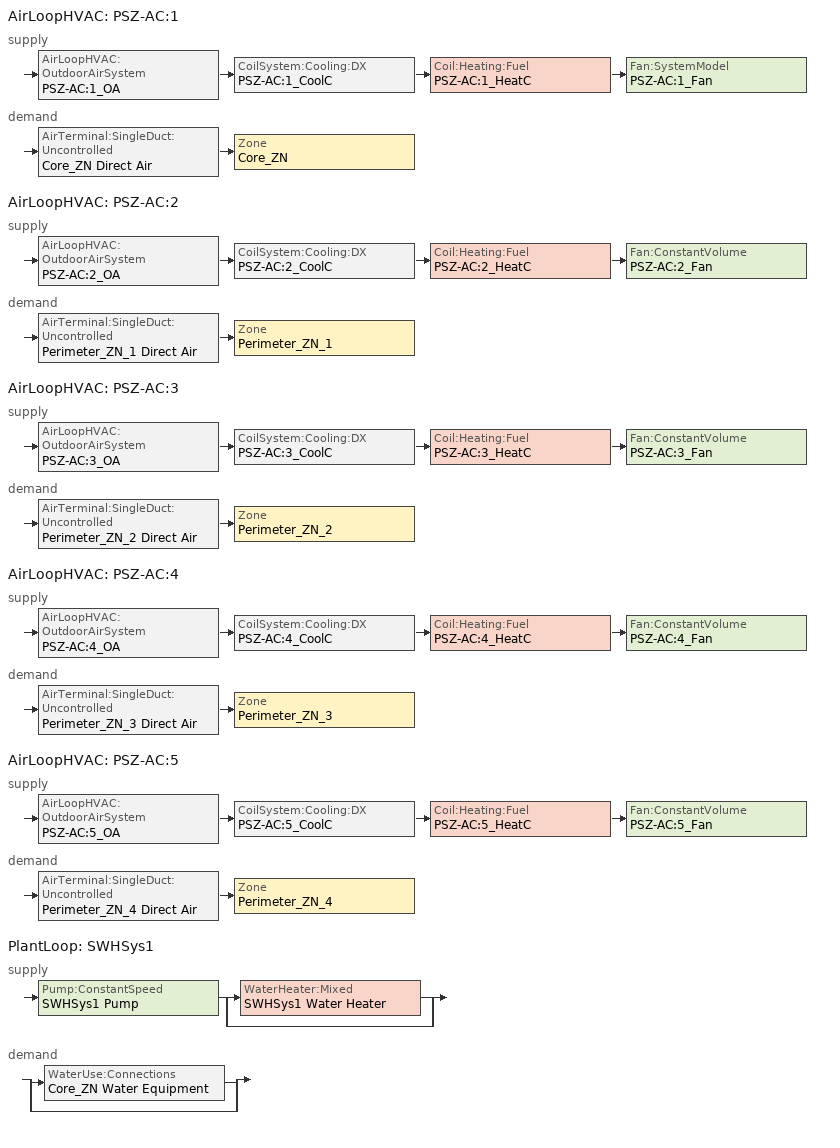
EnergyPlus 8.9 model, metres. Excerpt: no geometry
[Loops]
AirLoopHVAC 'PSZ-AC:1'
 supply: AirLoopHVAC:OutdoorAirSystem 'PSZ-AC:1_OA' > CoilSystem:Cooling:DX 'PSZ-AC:1_CoolC' > Coil:Heating:Fuel 'PSZ-AC:1_HeatC' > Fan:SystemModel 'PSZ-AC:1_Fan'
 demand: AirTerminal:SingleDuct:Uncontrolled 'Core_ZN Direct Air' > Zone 'Core_ZN'
AirLoopHVAC 'PSZ-AC:2'
 supply: AirLoopHVAC:OutdoorAirSystem 'PSZ-AC:2_OA' > CoilSystem:Cooling:DX 'PSZ-AC:2_CoolC' > Coil:Heating:Fuel 'PSZ-AC:2_HeatC' > Fan:ConstantVolume 'PSZ-AC:2_Fan'
 demand: AirTerminal:SingleDuct:Uncontrolled 'Perimeter_ZN_1 Direct Air' > Zone 'Perimeter_ZN_1'
AirLoopHVAC 'PSZ-AC:3'
 supply: AirLoopHVAC:OutdoorAirSystem 'PSZ-AC:3_OA' > CoilSystem:Cooling:DX 'PSZ-AC:3_CoolC' > Coil:Heating:Fuel 'PSZ-AC:3_HeatC' > Fan:ConstantVolume 'PSZ-AC:3_Fan'
 demand: AirTerminal:SingleDuct:Uncontrolled 'Perimeter_ZN_2 Direct Air' > Zone 'Perimeter_ZN_2'
AirLoopHVAC 'PSZ-AC:4'
 supply: AirLoopHVAC:OutdoorAirSystem 'PSZ-AC:4_OA' > CoilSystem:Cooling:DX 'PSZ-AC:4_CoolC' > Coil:Heating:Fuel 'PSZ-AC:4_HeatC' > Fan:ConstantVolume 'PSZ-AC:4_Fan'
 demand: AirTerminal:SingleDuct:Uncontrolled 'Perimeter_ZN_3 Direct Air' > Zone 'Perimeter_ZN_3'
AirLoopHVAC 'PSZ-AC:5'
 supply: AirLoopHVAC:OutdoorAirSystem 'PSZ-AC:5_OA' > CoilSystem:Cooling:DX 'PSZ-AC:5_CoolC' > Coil:Heating:Fuel 'PSZ-AC:5_HeatC' > Fan:ConstantVolume 'PSZ-AC:5_Fan'
 demand: AirTerminal:SingleDuct:Uncontrolled 'Perimeter_ZN_4 Direct Air' > Zone 'Perimeter_ZN_4'
PlantLoop 'SWHSys1'
 supply: Pump:ConstantSpeed 'SWHSys1 Pump' > split
  | WaterHeater:Mixed 'SWHSys1 Water Heater'
  | bypass
 demand: split
  | WaterUse:Connections 'Core_ZN Water Equipment'
  | bypass
[AirLoopHVAC] Design supply air flow rate=Autosize
PSZ-AC:1; PSZ-AC:2; PSZ-AC:3; PSZ-AC:4; PSZ-AC:5
[AirTerminal:SingleDuct:Uncontrolled] Availability schedule=ALWAYS_ON; Maximum air flow rate=Autosize
Core_ZN Direct Air; Perimeter_ZN_1 Direct Air; Perimeter_ZN_2 Direct Air; Perimeter_ZN_3 Direct Air; Perimeter_ZN_4 Direct Air
[Coil:Cooling:DX:SingleSpeed] Availability schedule=ALWAYS_ON; Energy input ratio function of flow fraction curve=ConstantCubic; Energy input ratio function of temperature curve=Cool-EIR-fT; Gross rated cooling cop=3.66668; Gross rated sensible heat ratio=Autosize; Gross rated total cooling capacity=Autosize; Part load fraction correlation curve=Cool-PLF-fPLR; Rated air flow rate=Autosize; Total cooling capacity function of flow fraction curve=ConstantCubic; Total cooling capacity function of temperature curve=Cool-Cap-fT
PSZ-AC:1_CoolC DXCoil; PSZ-AC:2_CoolC DXCoil; PSZ-AC:3_CoolC DXCoil; PSZ-AC:4_CoolC DXCoil; PSZ-AC:5_CoolC DXCoil
[Coil:Heating:Fuel] Availability schedule=ALWAYS_ON; Burner efficiency=0.8; Fuel type=NaturalGas; Nominal capacity=Autosize
PSZ-AC:1_HeatC; PSZ-AC:2_HeatC; PSZ-AC:3_HeatC; PSZ-AC:4_HeatC; PSZ-AC:5_HeatC
[CoilSystem:Cooling:DX] Availability schedule=ALWAYS_ON
Name | Cooling coil
PSZ-AC:1_CoolC | PSZ-AC:1_CoolC DXCoil
PSZ-AC:2_CoolC | PSZ-AC:2_CoolC DXCoil
PSZ-AC:3_CoolC | PSZ-AC:3_CoolC DXCoil
PSZ-AC:4_CoolC | PSZ-AC:4_CoolC DXCoil
PSZ-AC:5_CoolC | PSZ-AC:5_CoolC DXCoil
[Controller:OutdoorAir] Economizer control action type=ModulateFlow; Economizer control type=NoEconomizer; Economizer maximum limit dry bulb temperature=28; Economizer maximum limit enthalpy=64000; Economizer minimum limit dry bulb temperature=-100; Lockout type=NoLockout; Maximum outdoor air flow rate=Autosize; Minimum limit type=FixedMinimum; Minimum outdoor air flow rate=Autosize; Minimum outdoor air schedule=MinOA_Sched
PSZ-AC:1_OA_Controller; PSZ-AC:2_OA_Controller; PSZ-AC:3_OA_Controller; PSZ-AC:4_OA_Controller; PSZ-AC:5_OA_Controller
[DesignSpecification:OutdoorAir] Outdoor air flow per person=0.01; Outdoor air method=Flow/Person
SZ DSOA Core_ZN; SZ DSOA Perimeter_ZN_1; SZ DSOA Perimeter_ZN_2; SZ DSOA Perimeter_ZN_3; SZ DSOA Perimeter_ZN_4
[Fan:ConstantVolume] Availability schedule=HVACOperationSchd; End use subcategory=Fan Energy; Fan total efficiency=0.53625; Maximum flow rate=Autosize; Motor efficiency=0.825; Motor in airstream fraction=1; Pressure rise=622
PSZ-AC:2_Fan; PSZ-AC:3_Fan; PSZ-AC:4_Fan; PSZ-AC:5_Fan
[Fan:SystemModel]
PSZ-AC:1_Fan: Availability schedule=HVACOperationSchd; Design electric power consumption=Autosize; Design maximum air flow rate=Autosize; Design power sizing method=TotalEfficiencyAndPressure; Design pressure rise=622; Electric power minimum flow rate fraction=0; End use subcategory=Fan Energy; Fan total efficiency=0.53625; Motor efficiency=0.825; Motor in air stream fraction=1; Speed control method=Discrete
[PlantEquipmentList]
SWHSys1 Equipment List: SWHSys1 Water Heater
[PlantEquipmentOperation:HeatingLoad]
SWHSys1 Operation Scheme: Load range 1 lower limit=0; Load range 1 upper limit=1000000000000000; Range 1 equipment list=SWHSys1 Equipment List
[PlantEquipmentOperationSchemes]
SWHSys1 Loop Operation Scheme List: Control scheme 1=SWHSys1 Operation Scheme; Control scheme 1 schedule=ALWAYS_ON
[PlantLoop]
SWHSys1: Fluid type=Water; Load distribution scheme=Optimal; Maximum loop flow rate=Autosize; Maximum loop temperature=60; Minimum loop flow rate=0; Minimum loop temperature=10; Plant equipment operation scheme=SWHSys1 Loop Operation Scheme List; Plant loop volume=Autocalculate
[Pump:ConstantSpeed]
SWHSys1 Pump: Design flow rate=Autosize; Design power consumption=Autosize; Design pump head=0.001; Fraction of motor inefficiencies to fluid stream=0; Motor efficiency=1; Pump control type=Intermittent
[SetpointManager:MixedAir] Control variable=Temperature
Name | Setpoint node or nodelist
PSZ-AC:1_CoolC SAT Manager | PSZ-AC:1_CoolC-PSZ-AC:1_HeatCNode
PSZ-AC:1_HeatC MixedAir Manager | PSZ-AC:1_HeatC-PSZ-AC:1_FanNode
PSZ-AC:1_OAMixed Air Temp Manager | PSZ-AC:1_OA-PSZ-AC:1_CoolCNode
PSZ-AC:2_CoolC SAT Manager | PSZ-AC:2_CoolC-PSZ-AC:2_HeatCNode
PSZ-AC:2_HeatC MixedAir Manager | PSZ-AC:2_HeatC-PSZ-AC:2_FanNode
PSZ-AC:2_OAMixed Air Temp Manager | PSZ-AC:2_OA-PSZ-AC:2_CoolCNode
PSZ-AC:3_CoolC SAT Manager | PSZ-AC:3_CoolC-PSZ-AC:3_HeatCNode
PSZ-AC:3_HeatC MixedAir Manager | PSZ-AC:3_HeatC-PSZ-AC:3_FanNode
PSZ-AC:3_OAMixed Air Temp Manager | PSZ-AC:3_OA-PSZ-AC:3_CoolCNode
PSZ-AC:4_CoolC SAT Manager | PSZ-AC:4_CoolC-PSZ-AC:4_HeatCNode
PSZ-AC:4_HeatC MixedAir Manager | PSZ-AC:4_HeatC-PSZ-AC:4_FanNode
PSZ-AC:4_OAMixed Air Temp Manager | PSZ-AC:4_OA-PSZ-AC:4_CoolCNode
PSZ-AC:5_CoolC SAT Manager | PSZ-AC:5_CoolC-PSZ-AC:5_HeatCNode
PSZ-AC:5_HeatC MixedAir Manager | PSZ-AC:5_HeatC-PSZ-AC:5_FanNode
PSZ-AC:5_OAMixed Air Temp Manager | PSZ-AC:5_OA-PSZ-AC:5_CoolCNode
[SetpointManager:Scheduled]
SWHSys1 Loop Setpoint Manager: Control variable=Temperature; Schedule=SWHSys1-Loop-Temp-Schedule; Setpoint node or nodelist=SWHSys1 Supply Outlet Node
[SetpointManager:SingleZone:Reheat] Control variable=Temperature; Maximum supply air temperature=50; Minimum supply air temperature=10
Name | Control zone | Setpoint node or nodelist
SupAirTemp MngrCore_ZN | Core_ZN | PSZ-AC:1 Supply Equipment Outlet Node
SupAirTemp MngrPerimeter_ZN_1 | Perimeter_ZN_1 | PSZ-AC:2 Supply Equipment Outlet Node
SupAirTemp MngrPerimeter_ZN_2 | Perimeter_ZN_2 | PSZ-AC:3 Supply Equipment Outlet Node
SupAirTemp MngrPerimeter_ZN_3 | Perimeter_ZN_3 | PSZ-AC:4 Supply Equipment Outlet Node
SupAirTemp MngrPerimeter_ZN_4 | Perimeter_ZN_4 | PSZ-AC:5 Supply Equipment Outlet Node
[Sizing:Plant]
SWHSys1: Design loop exit temperature=60; Loop design temperature difference=5; Loop type=Heating
[Sizing:System] 100 outdoor air in cooling=No; 100 outdoor air in heating=No; Central cooling capacity control method=VAV; Central cooling design supply air humidity ratio=0.0085; Central cooling design supply air temperature=12.8; Central heating design supply air humidity ratio=0.008; Central heating design supply air temperature=40; Central heating maximum system air flow ratio=1; Cooling design capacity=Autosize; Cooling design capacity method=CoolingDesignCapacity; Cooling supply air flow rate method=DesignDay; Design outdoor air flow rate=Autosize; Heating design capacity=Autosize; Heating design capacity method=HeatingDesignCapacity; Heating supply air flow rate method=DesignDay; Precool design humidity ratio=0.008; Precool design temperature=12.8; Preheat design humidity ratio=0.008; Preheat design temperature=7; Type of load to size on=Sensible; Type of zone sum to use=NonCoincident; Zone maximum outdoor air fraction=1
PSZ-AC:1; PSZ-AC:2; PSZ-AC:3; PSZ-AC:4; PSZ-AC:5
[Sizing:Zone] Cooling design air flow method=DesignDay; Heating design air flow method=DesignDay; Zone cooling design supply air humidity ratio=0.0085; Zone cooling design supply air temperature input method=SupplyAirTemperature; Zone heating design supply air humidity ratio=0.008; Zone heating design supply air temperature=40; Zone heating design supply air temperature input method=SupplyAirTemperature
Name | Design specification outdoor air object | Zone cooling design supply air temperature
Core_ZN | SZ DSOA Core_ZN | 14
Perimeter_ZN_1 | SZ DSOA Perimeter_ZN_1 | 13.9
Perimeter_ZN_2 | SZ DSOA Perimeter_ZN_2 | 14
Perimeter_ZN_3 | SZ DSOA Perimeter_ZN_3 | 13.9
Perimeter_ZN_4 | SZ DSOA Perimeter_ZN_4 | 14
[ThermostatSetpoint:DualSetpoint] Cooling setpoint temperature schedule=CLGSETP_SCH; Heating setpoint temperature schedule=HTGSETP_SCH
Core_ZN DualSPSched; Perimeter_ZN_1 DualSPSched; Perimeter_ZN_2 DualSPSched; Perimeter_ZN_3 DualSPSched; Perimeter_ZN_4 DualSPSched
[WaterHeater:Mixed]
SWHSys1 Water Heater: Ambient temperature indicator=Schedule; Ambient temperature schedule=SWHSys1 Water Heater Ambient Temperature Schedule Name; Deadband temperature difference=2; Heater control type=Cycle; Heater fuel type=NATURALGAS; Heater maximum capacity=845000; Heater thermal efficiency=0.8; Indirect water heating recovery time=1.5; Maximum temperature limit=82.2222; Off cycle loss coefficient to ambient temperature=6; Off cycle parasitic fuel consumption rate=20; Off cycle parasitic fuel type=NaturalGas; Off cycle parasitic heat fraction to tank=0.8; On cycle loss coefficient to ambient temperature=6; On cycle parasitic fuel type=NaturalGas; Setpoint temperature schedule=SWHSys1 Water Heater Setpoint Temperature Schedule Name; Source side design flow rate=Autosize; Source side effectiveness=1; Tank volume=0.1514; Use side design flow rate=Autosize; Use side effectiveness=1
[WaterUse:Connections]
Core_ZN Water Equipment: Water use equipment name 1=Core_ZN Water Equipment
[WaterUse:Equipment]
Core_ZN Water Equipment: Zone=Core_ZN; Flow rate fraction schedule=BLDG_SWH_SCH; Hot water supply temperature schedule=Water Equipment Hot Supply Temp Sched; Latent fraction schedule=Water Equipment Latent fract sched; Peak flow rate=3.15e-06; Sensible fraction schedule=Water Equipment Sensible fract sched; Target temperature schedule=Water Equipment Temp Sched
[ZoneControl:Thermostat] Control type schedule=Dual Zone Control Type Sched
Name | Zone or zonelist | Control 1
Core_ZN Thermostat | Core_ZN | Core_ZN DualSPSched
Perimeter_ZN_1 Thermostat | Perimeter_ZN_1 | Perimeter_ZN_1 DualSPSched
Perimeter_ZN_2 Thermostat | Perimeter_ZN_2 | Perimeter_ZN_2 DualSPSched
Perimeter_ZN_3 Thermostat | Perimeter_ZN_3 | Perimeter_ZN_3 DualSPSched
Perimeter_ZN_4 Thermostat | Perimeter_ZN_4 | Perimeter_ZN_4 DualSPSched
[Zone equipment]
Core_ZN: Core_ZN Direct Air
Perimeter_ZN_1: Perimeter_ZN_1 Direct Air
Perimeter_ZN_2: Perimeter_ZN_2 Direct Air
Perimeter_ZN_3: Perimeter_ZN_3 Direct Air
Perimeter_ZN_4: Perimeter_ZN_4 Direct Air
[Curve:Biquadratic] Maximum value of x=100; Maximum value of y=100; Minimum value of x=-100; Minimum value of y=-100
Name | Coefficient1 constant | Coefficient2 x | Coefficient3 x 2 | Coefficient4 y | Coefficient5 y 2 | Coefficient6 x y
Cool-Cap-fT | 0.971212 | -0.0152755 | 0.00144345 | -0.00039321 | -6.8364e-06 | -0.000290596
Cool-EIR-fT | 0.286871 | 0.0239022 | -0.000810648 | 0.0134585 | 0.000338936 | -0.000487004
[Curve:Cubic]
ConstantCubic: Maximum value of x=100; Minimum value of x=-100; Coefficient1 constant=1; Coefficient2 x=0; Coefficient3 x 2=0; Coefficient4 x 3=0
[Curve:Quadratic]
Cool-PLF-fPLR: Maximum curve output=1; Maximum value of x=1; Minimum curve output=0.7; Minimum value of x=0; Coefficient1 constant=0.909496; Coefficient2 x=0.0986477; Coefficient3 x 2=-0.00819488
[Schedule:Compact]
ALWAYS_ON: Through: 12/31, For: AllDays, Until: 24:00, 1
BLDG_SWH_SCH: Through: 12/31, For: Weekdays SummerDesignDay, Until: 05:00, 0.05, Until: 06:00, 0.08, Until: 07:00, 0.07, Until: 08:00, 0.19, Until: 09:00, 0.35, Until: 10:00, 0.38, Until: 11:00, 0.39, Until: 12:00, 0.47, Until: 13:00, 0.57, Until: 14:00, 0.54, Until: 15:00, 0.34, Until: 16:00, 0.33, Until: 17:00, 0.44, Until: 18:00, 0.26, Until: 19:00, 0.21, Until: 20:00, 0.15, Until: 21:00, 0.17, Until: 22:00, 0.08, Until: 24:00, 0.05, For: Saturday WinterDesignDay, Until: 05:00, 0.05, Until: 06:00, 0.08, Until: 07:00, 0.07, Until: 08:00, 0.11, Until: 09:00, 0.15, Until: 10:00, 0.21, Until: 11:00, 0.19, Until: 12:00, 0.23, Until: 13:00, 0.2, Until: 14:00, 0.19, Until: 15:00, 0.15, Until: 16:00, 0.13, Until: 17:00, 0.14, Until: 21:00, 0.07, Until: 22:00, 0.09, Until: 24:00, 0.05, For: AllOtherDays, Until: 05:00, 0.04, Until: 06:00, 0.07, Until: 11:00, 0.04, Until: 13:00, 0.06, Until: 14:00, 0.09, Until: 15:00, 0.06, Until: 21:00, 0.04, Until: 22:00, 0.07, Until: 24:00, 0.04
CLGSETP_SCH: Through: 12/31, For: Weekdays SummerDesignDay, Until: 06:00, 26.7, Until: 22:00, 24, Until: 24:00, 26.7, For: Saturday, Until: 06:00, 26.7, Until: 18:00, 24, Until: 24:00, 26.7, For: AllOtherDays, Until: 24:00, 26.7
Dual Zone Control Type Sched: Through: 12/31, For: AllDays, Until: 24:00, 4
HTGSETP_SCH: Through: 12/31, For: Weekdays, Until: 06:00, 15.6, Until: 22:00, 21, Until: 24:00, 15.6, For: Saturday, Until: 06:00, 15.6, Until: 18:00, 21, Until: 24:00, 15.6, For: WinterDesignDay, Until: 24:00, 21, For: AllOtherDays, Until: 24:00, 15.6
HVACOperationSchd: Through: 12/31, For: Weekdays SummerDesignDay, Until: 06:00, 0, Until: 22:00, 1, Until: 24:00, 0, For: Saturday WinterDesignDay, Until: 06:00, 0, Until: 18:00, 1, Until: 24:00, 0, For: AllOtherDays, Until: 24:00, 0
MinOA_Sched: Through: 12/31, For: Weekdays SummerDesignDay, Until: 07:00, 0, Until: 22:00, 1, Until: 24:00, 0, For: Saturday WinterDesignDay, Until: 07:00, 0, Until: 18:00, 1, Until: 24:00, 0, For: AllOtherDays, Until: 24:00, 0
SWHSys1 Water Heater Ambient Temperature Schedule Name: Through: 12/31, For: AllDays, Until: 24:00, 22
SWHSys1 Water Heater Setpoint Temperature Schedule Name; SWHSys1-Loop-Temp-Schedule: Through: 12/31, For: AllDays, Until: 24:00, 60
Water Equipment Hot Supply Temp Sched; Water Equipment Temp Sched: Through: 12/31, For: AllDays, Until: 24:00, 43.3
Water Equipment Latent fract sched: Through: 12/31, For: AllDays, Until: 24:00, 0.05
Water Equipment Sensible fract sched: Through: 12/31, For: AllDays, Until: 24:00, 0.2
